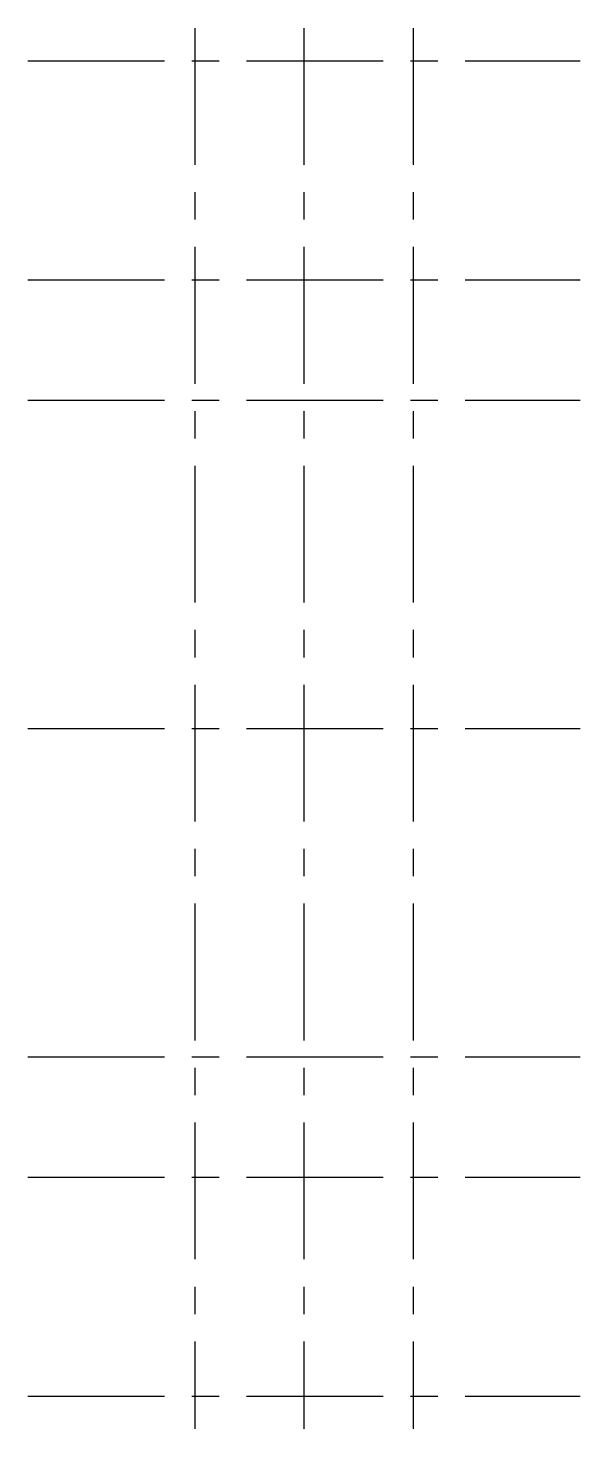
# Model space of a CAD drawing. Extents: x -195 to 50, y 0 to 128.
# Drawn here: x 0 to 50.5, y 0 to 128 of the extents above; entities outside this region: 1.
import ezdxf

# ---------------------------------------------------------------- set-up
doc = ezdxf.new("R2010")
doc.units = 0
doc.header["$LTSCALE"] = 10
doc.header["$MEASUREMENT"] = 0
doc.linetypes.add('CENTER', pattern=[2, 1.25, -0.25, 0.25, -0.25])
doc.layers.get('0').update_dxf_attribs({"linetype": 'CONTINUOUS'})

msp = doc.modelspace()

# ---------------------------------------------------------------- linework, layer by layer
at = {"color": 1, "linetype": 'CENTER'}
for p, q in [((15.25, 128), (15.25, 0)), ((25.25, 128), (25.25, 0)), ((35.25, 128), (35.25, 0)), ((0, 125), (50.5, 125)), ((0, 105), (50.5, 105)), ((0, 94), (50.5, 94)), ((0, 64), (50.5, 64)), ((0, 34), (50.5, 34)), ((0, 23), (50.5, 23)), ((0, 3), (50.5, 3))]:
    msp.add_line(p, q, dxfattribs=at)
at = {"color": 1, "linetype": 'CENTER', "extrusion": (0, 1, 0)}
msp.add_line((-195, 1, -174.75), (-195, 1, -225.25), dxfattribs=at)

doc.saveas('drawing.dxf')
